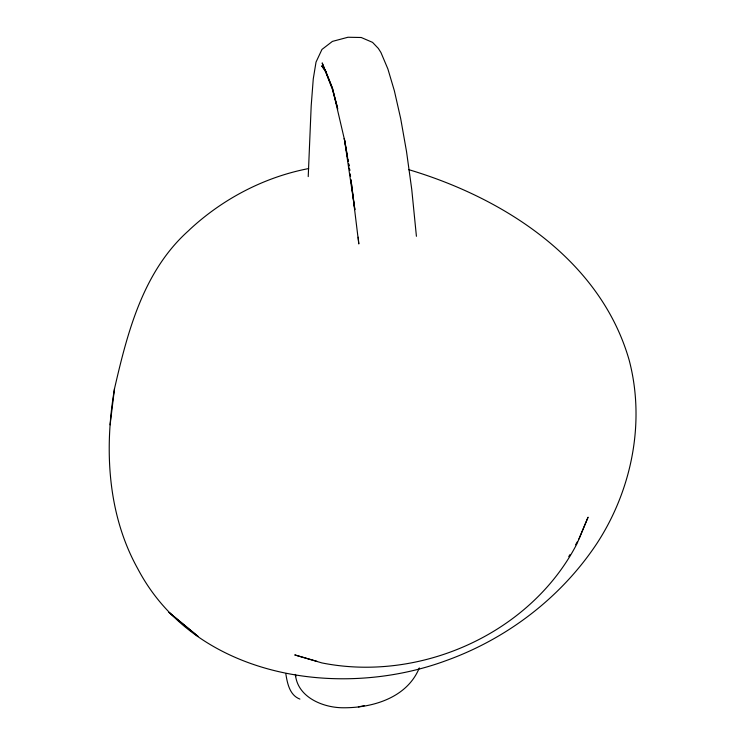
<?xml version="1.0" encoding="UTF-8"?>
<svg xmlns="http://www.w3.org/2000/svg" width="745" height="745" viewBox="0 0 745 745"><rect width="100%" height="100%" fill="white"/><g stroke="black" fill="none" stroke-linecap="round" stroke-linejoin="round"><path stroke-width="1.12" d="M308.225 176.602L311.196 105.799L313.263 78.905L316.029 62.077L321.952 49.449L332.4 41.403L347.99 37.25L361.232 37.501L372.556 42.372L378.339 48.434L380.946 52.541L387.884 68.959L394.384 90.862L400.68 118.576L406.528 151.589L411.743 189.388L416.418 236.295M308.663 168.556C264.41 177.059 222.96 198.766 189.947 229.348L188.671 230.605C143.273 271.05 127.628 331.711 114.507 388.667C104.198 448.965 107.504 514.339 137.713 568.631C194.817 677.522 339.087 700.226 446.208 660.573C506.963 638.698 560.65 597.816 596.549 543.999C631.676 490.499 645.598 422.331 629.134 360.021C600.256 259.605 503.816 198.002 408.716 169.646M114.507 388.667L110.102 424.855M419.305 667.93C406.984 698.149 371.708 708.327 341.62 707.75C321.812 707.229 297.292 696.696 295.42 674.402M579.014 538.896L588.075 517.179L577.068 543.524C530.663 633.613 420.31 682.55 321.896 662.92L294.75 654.92L317.165 661.411M568.761 556.655L569.906 554.68M575.596 544.809L577.31 541.848M358.392 706.921L364.473 705.599M299.909 699.089C289.749 695.299 287.365 683.538 285.866 674.029M326.254 71.762L321.71 65.849L326.273 72.563L332.428 88.161L336.982 105.734M337.802 109.049L332.41 89.4L322.175 62.915L332.428 88.161L344.916 141.569L347.524 157.148M348.194 161.339L344.283 138.449L354.853 209.634L350.96 179.713L358.801 243.969L358.215 237.208M348.586 163.63L348.977 165.921M349.368 168.212L349.759 170.503L349.386 168.277M347.896 159.374L348.269 161.6M348.641 163.826L349.014 166.051M295.458 674.486L295.579 676.618L295.504 674.467M197.919 636.314L169.115 612.511L197.919 636.314M350.522 176.267L350.215 173.958L350.513 176.258"/></g></svg>
